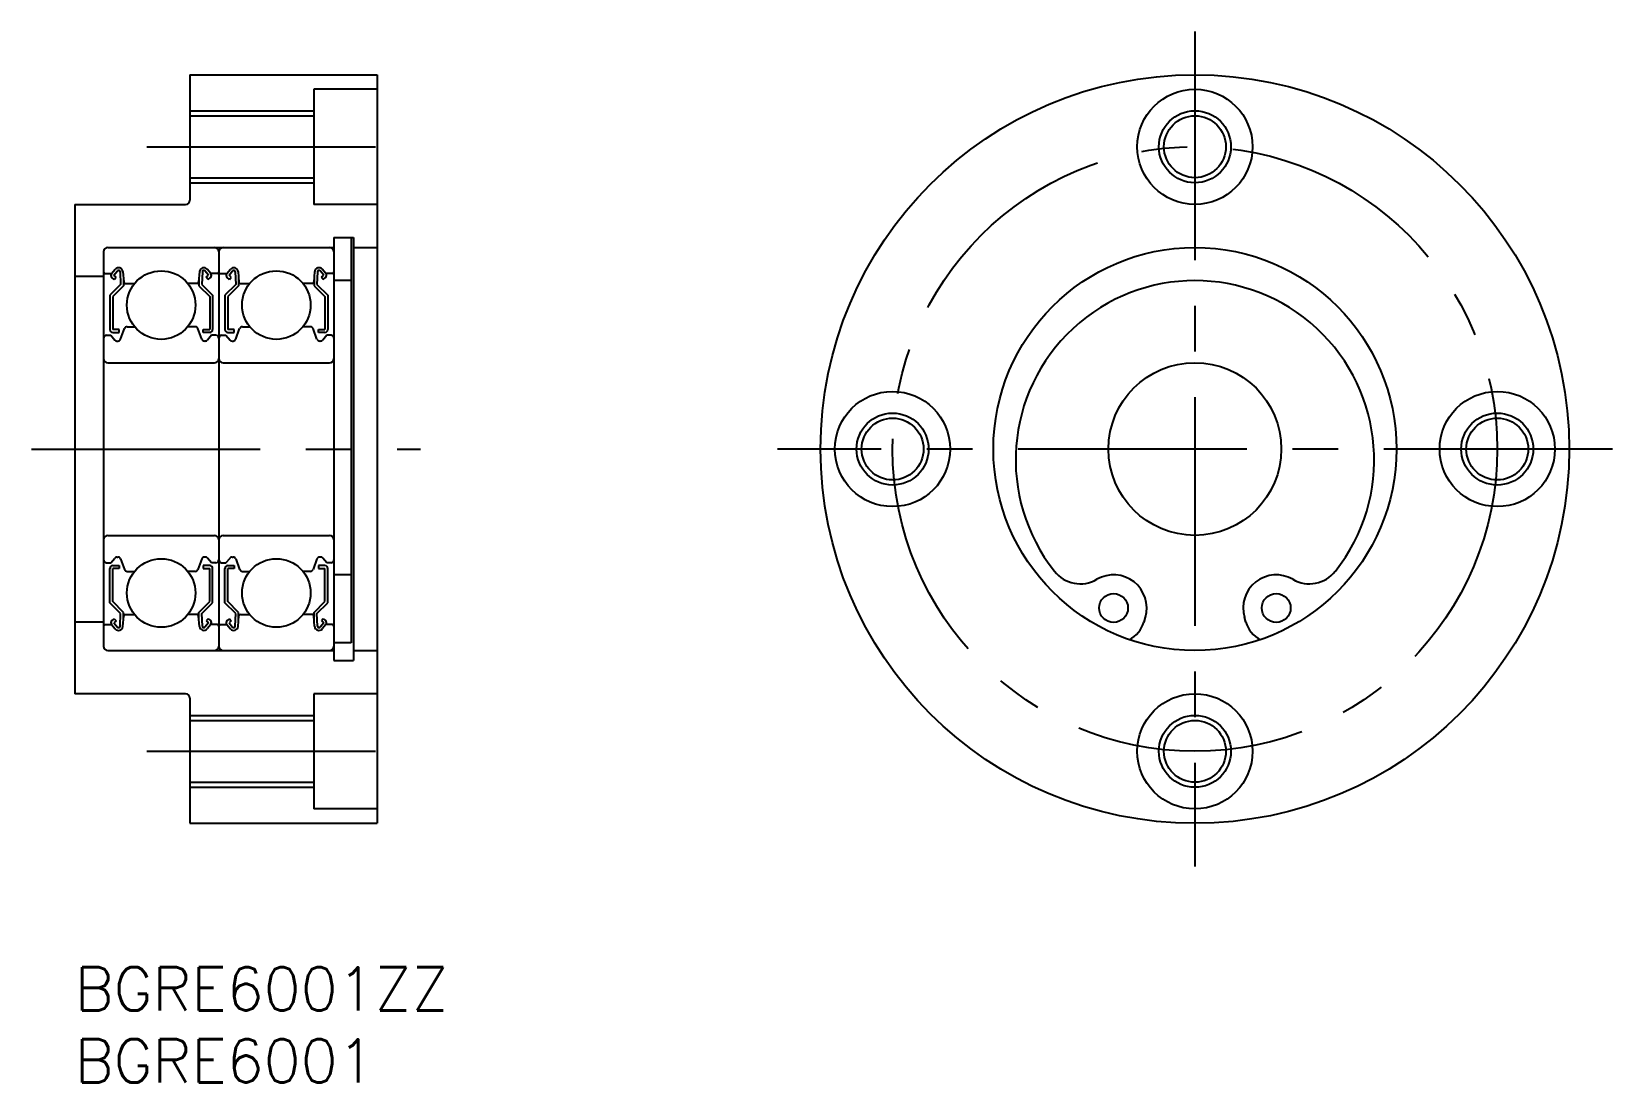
# Model space of a CAD drawing. Extents: x -3 to 107, y -8 to 65.
import ezdxf

# ---------------------------------------------------------------- set-up
doc = ezdxf.new("R2010")
doc.units = 0
doc.header["$LTSCALE"] = 0.5
doc.linetypes.add('CENTER', pattern=[50.8, 31.75, -6.35, 6.35, -6.35])
for name, color, linetype in [('MSM_CENTER', 1, 'CENTER'), ('MSM_CONTINUOUS', 7, 'CONTINUOUS'), ('MSM_NARROW', 5, 'CONTINUOUS'), ('MSM_PART_NUMBER', 7, 'CONTINUOUS')]:
    doc.layers.add(name, color=color, linetype=linetype)
doc.styles.get("Standard").update_dxf_attribs({"font": 'txt.shx', "height": 3, "bigfont": 'bigfont.shx'})

# ---------------------------------------------------------------- blocks, each defined once
blk = doc.blocks.new('*U10')
at = {"layer": 'MSM_PART_NUMBER'}
blk.add_text('BGRE6001ZZ', height=3, dxfattribs=at).set_placement((0, -3))
blk = doc.blocks.new('*U11')
at = {"layer": 'MSM_PART_NUMBER'}
blk.add_text('BGRE6001', height=3, dxfattribs=at).set_placement((0, -8))

msp = doc.modelspace()

# ---------------------------------------------------------------- linework, layer by layer
at = {"layer": 'MSM_CENTER'}
for p, q in [((77.8, 65), (77.8, 7)), ((5, 57), (24, 57)), ((-3, 36), (24, 36)), ((106.8, 36), (48.8, 36)), ((5, 15), (24, 15))]:
    msp.add_line(p, q, dxfattribs=at)
msp.add_circle((77.8, 36), 21, dxfattribs=at)
at = {"layer": 'MSM_CONTINUOUS'}
for p, q in [((8, 62), (21, 62)), ((8, 62), (8, 53.3)), ((21, 62), (21, 10)), ((16.6, 61), (16.6, 53)), ((21, 61), (16.6, 61)), ((8, 59.15), (16.6, 59.15)), ((8, 54.85), (16.6, 54.85)), ((0, 53), (0, 19)), ((0, 53), (7.7, 53)), ((21, 53), (16.6, 53)), ((18, 50.7), (18, 21.3)), ((18, 50.7), (19.35, 50.7)), ((19.2, 50.7), (19.2, 22.54)), ((19.35, 50.7), (19.35, 21.3)), ((2, 49.7), (2, 22.3)), ((2.3, 50), (18, 50)), ((10, 49.7), (10, 22.3)), ((19.35, 50), (21, 50)), ((2.56, 48.2), (2.81, 48.5)), ((2.71, 48.07), (2.96, 48.37)), ((3.34, 48.33), (3.4, 47.59)), ((8.66, 48.33), (8.6, 47.59)), ((9.29, 48.07), (9.04, 48.37)), ((9.44, 48.2), (9.19, 48.5)), ((10.56, 48.2), (10.81, 48.5)), ((10.71, 48.07), (10.96, 48.37)), ((11.34, 48.33), (11.4, 47.59)), ((16.66, 48.33), (16.6, 47.59)), ((17.29, 48.07), (17.04, 48.37)), ((17.44, 48.2), (17.19, 48.5)), ((0, 48), (2, 48)), ((2.1, 48.2), (2.56, 48.2)), ((3.18, 47.43), (2.43, 46.68)), ((2.74, 47.79), (2.58, 47.92)), ((3.38, 47.35), (2.63, 46.6)), ((2.87, 47.94), (2.71, 48.07)), ((2.74, 47.79), (2.87, 47.94)), ((3.14, 48.31), (3.18, 47.43)), ((3.38, 47.82), (3.38, 47.35)), ((3.5, 47.5), (4.15, 47.5)), ((8.5, 47.5), (7.85, 47.5)), ((8.62, 47.82), (8.62, 47.35)), ((8.62, 47.35), (9.37, 46.6)), ((8.86, 48.31), (8.82, 47.43)), ((8.82, 47.43), (9.57, 46.68)), ((9.13, 47.94), (9.29, 48.07)), ((9.26, 47.79), (9.13, 47.94)), ((9.26, 47.79), (9.42, 47.92)), ((9.9, 48.2), (9.44, 48.2)), ((10.1, 48.2), (10.56, 48.2)), ((11.18, 47.43), (10.43, 46.68)), ((10.74, 47.79), (10.58, 47.92)), ((11.38, 47.35), (10.63, 46.6)), ((10.87, 47.94), (10.71, 48.07)), ((10.74, 47.79), (10.87, 47.94)), ((11.14, 48.31), (11.18, 47.43)), ((11.38, 47.82), (11.38, 47.35)), ((11.5, 47.5), (12.15, 47.5)), ((16.5, 47.5), (15.85, 47.5)), ((16.62, 47.82), (16.62, 47.35)), ((16.62, 47.35), (17.37, 46.6)), ((16.86, 48.31), (16.82, 47.43)), ((16.82, 47.43), (17.57, 46.68)), ((17.13, 47.94), (17.29, 48.07)), ((17.26, 47.79), (17.13, 47.94)), ((17.26, 47.79), (17.42, 47.92)), ((17.9, 48.2), (17.44, 48.2)), ((19.2, 47.7, -0.7), (18, 47.7, -0.7)), ((2.43, 46.68), (2.43, 44.3)), ((2.63, 46.6), (2.63, 44.3)), ((9.37, 46.6), (9.37, 44.3)), ((9.57, 46.68), (9.57, 44.3)), ((10.43, 46.68), (10.43, 44.3)), ((10.63, 46.6), (10.63, 44.3)), ((17.37, 46.6), (17.37, 44.3)), ((17.57, 46.68), (17.57, 44.3)), ((3.08, 44.3), (2.63, 44.3)), ((2.63, 44.1), (3.08, 44.1)), ((3.08, 44.1), (3.08, 44.3)), ((3.18, 43.63), (3.45, 44.37)), ((3.64, 44.5), (4.15, 44.5)), ((8.36, 44.5), (7.85, 44.5)), ((8.82, 43.63), (8.55, 44.37)), ((8.92, 44.3), (9.37, 44.3)), ((8.92, 44.1), (8.92, 44.3)), ((9.37, 44.1), (8.92, 44.1)), ((11.08, 44.3), (10.63, 44.3)), ((10.63, 44.1), (11.08, 44.1)), ((11.08, 44.1), (11.08, 44.3)), ((11.18, 43.63), (11.45, 44.37)), ((11.64, 44.5), (12.15, 44.5)), ((16.36, 44.5), (15.85, 44.5)), ((16.82, 43.63), (16.55, 44.37)), ((16.92, 44.3), (17.37, 44.3)), ((16.92, 44.1), (16.92, 44.3)), ((17.37, 44.1), (16.92, 44.1)), ((2.2, 43.9), (2.5, 43.9)), ((2.5, 43.9), (2.78, 43.57)), ((2.93, 43.5), (2.99, 43.5)), ((9.07, 43.5), (9.01, 43.5)), ((9.5, 43.9), (9.22, 43.57)), ((9.8, 43.9), (9.5, 43.9)), ((10.2, 43.9), (10.5, 43.9)), ((10.5, 43.9), (10.78, 43.57)), ((10.93, 43.5), (10.99, 43.5)), ((17.07, 43.5), (17.01, 43.5)), ((17.5, 43.9), (17.22, 43.57)), ((17.8, 43.9), (17.5, 43.9)), ((2.3, 42), (9.7, 42)), ((10.3, 42), (17.7, 42)), ((2.3, 30), (9.7, 30)), ((10.3, 30), (17.7, 30)), ((2.2, 28.1), (2.5, 28.1)), ((2.43, 25.32), (2.43, 27.7)), ((2.5, 28.1), (2.78, 28.43)), ((2.63, 27.9), (3.08, 27.9)), ((2.63, 25.4), (2.63, 27.7)), ((3.08, 27.7), (2.63, 27.7)), ((2.93, 28.5), (2.99, 28.5)), ((3.08, 27.9), (3.08, 27.7)), ((3.18, 28.37), (3.45, 27.63)), ((3.64, 27.5), (4.15, 27.5)), ((8.36, 27.5), (7.85, 27.5)), ((8.82, 28.37), (8.55, 27.63)), ((9.37, 27.9), (8.92, 27.9)), ((8.92, 27.9), (8.92, 27.7)), ((8.92, 27.7), (9.37, 27.7)), ((9.07, 28.5), (9.01, 28.5)), ((9.5, 28.1), (9.22, 28.43)), ((9.37, 25.4), (9.37, 27.7)), ((9.8, 28.1), (9.5, 28.1)), ((9.57, 25.32), (9.57, 27.7)), ((10.2, 28.1), (10.5, 28.1)), ((10.43, 25.32), (10.43, 27.7)), ((10.5, 28.1), (10.78, 28.43)), ((10.63, 27.9), (11.08, 27.9)), ((10.63, 25.4), (10.63, 27.7)), ((11.08, 27.7), (10.63, 27.7)), ((10.93, 28.5), (10.99, 28.5)), ((11.08, 27.9), (11.08, 27.7)), ((11.18, 28.37), (11.45, 27.63)), ((11.64, 27.5), (12.15, 27.5)), ((16.36, 27.5), (15.85, 27.5)), ((16.82, 28.37), (16.55, 27.63)), ((17.37, 27.9), (16.92, 27.9)), ((16.92, 27.9), (16.92, 27.7)), ((16.92, 27.7), (17.37, 27.7)), ((17.07, 28.5), (17.01, 28.5)), ((17.5, 28.1), (17.22, 28.43)), ((17.37, 25.4), (17.37, 27.7)), ((17.8, 28.1), (17.5, 28.1)), ((17.57, 25.32), (17.57, 27.7)), ((19.2, 27.26, -0.7), (18, 27.26, -0.7)), ((3.18, 24.57), (2.43, 25.32)), ((3.38, 24.65), (2.63, 25.4)), ((8.62, 24.65), (9.37, 25.4)), ((8.82, 24.57), (9.57, 25.32)), ((11.18, 24.57), (10.43, 25.32)), ((11.38, 24.65), (10.63, 25.4)), ((16.62, 24.65), (17.37, 25.4)), ((16.82, 24.57), (17.57, 25.32)), ((2.74, 24.21), (2.58, 24.08)), ((2.74, 24.21), (2.87, 24.06)), ((3.14, 23.69), (3.18, 24.57)), ((3.34, 23.67), (3.4, 24.41)), ((3.38, 24.18), (3.38, 24.65)), ((3.5, 24.5), (4.15, 24.5)), ((8.5, 24.5), (7.85, 24.5)), ((8.66, 23.67), (8.6, 24.41)), ((8.62, 24.18), (8.62, 24.65)), ((8.86, 23.69), (8.82, 24.57)), ((9.26, 24.21), (9.13, 24.06)), ((9.26, 24.21), (9.42, 24.08)), ((10.74, 24.21), (10.58, 24.08)), ((10.74, 24.21), (10.87, 24.06)), ((11.14, 23.69), (11.18, 24.57)), ((11.34, 23.67), (11.4, 24.41)), ((11.38, 24.18), (11.38, 24.65)), ((11.5, 24.5), (12.15, 24.5)), ((16.5, 24.5), (15.85, 24.5)), ((16.66, 23.67), (16.6, 24.41)), ((16.62, 24.18), (16.62, 24.65)), ((16.86, 23.69), (16.82, 24.57)), ((17.26, 24.21), (17.13, 24.06)), ((17.26, 24.21), (17.42, 24.08)), ((74.35, 24.31), (74.25, 23.97)), ((81.34, 23.97), (81.24, 24.31)), ((0, 24), (2, 24)), ((2.1, 23.8), (2.56, 23.8)), ((2.56, 23.8), (2.81, 23.5)), ((2.87, 24.06), (2.71, 23.93)), ((2.71, 23.93), (2.96, 23.63)), ((9.29, 23.93), (9.04, 23.63)), ((9.13, 24.06), (9.29, 23.93)), ((9.44, 23.8), (9.19, 23.5)), ((9.9, 23.8), (9.44, 23.8)), ((10.1, 23.8), (10.56, 23.8)), ((10.56, 23.8), (10.81, 23.5)), ((10.87, 24.06), (10.71, 23.93)), ((10.71, 23.93), (10.96, 23.63)), ((17.29, 23.93), (17.04, 23.63)), ((17.13, 24.06), (17.29, 23.93)), ((17.44, 23.8), (17.19, 23.5)), ((17.9, 23.8), (17.44, 23.8)), ((2.3, 22), (18, 22)), ((19.2, 22.54, -0.7), (18, 22.54, -0.7)), ((19.35, 22), (21, 22)), ((18, 21.3), (19.35, 21.3)), ((7.7, 19), (0, 19)), ((8, 18.7), (8, 10)), ((16.6, 19), (16.6, 11)), ((21, 19), (16.6, 19)), ((8, 17.15), (16.6, 17.15)), ((8, 12.85), (16.6, 12.85)), ((21, 11), (16.6, 11)), ((8, 10), (21, 10))]:
    msp.add_line(p, q, dxfattribs=at)
for centre, radius in [((77.8, 36), 26), ((77.8, 57), 4), ((77.8, 57), 2.15), ((77.8, 36), 14), ((6, 46), 2.38), ((14, 46), 2.38), ((77.8, 36), 6), ((56.8, 36), 4), ((98.8, 36), 4), ((56.8, 36), 2.15), ((98.8, 36), 2.15), ((6, 26), 2.38), ((14, 26), 2.38), ((72.15, 24.96), 1), ((83.45, 24.96), 1), ((77.8, 15), 4), ((77.8, 15), 2.15)]:
    msp.add_circle(centre, radius, dxfattribs=at)
for centre, radius, start, end in [((7.7, 53.3), 0.3, 270, 0), ((2.3, 49.7), 0.3, 90, 180), ((9.7, 49.7), 0.3, 0, 90), ((10.3, 49.7), 0.3, 90, 180), ((17.7, 49.7), 0.3, 0, 90), ((3.04, 48.3), 0.3, 4.9968, 140.002), ((3.04, 48.31), 0.1, 2.8198, 140.0022), ((8.96, 48.3), 0.3, 39.998, 175.0032), ((8.96, 48.31), 0.1, 39.9978, 177.1802), ((11.04, 48.3), 0.3, 4.9968, 140.002), ((11.04, 48.31), 0.1, 2.8198, 140.0022), ((16.96, 48.3), 0.3, 39.998, 175.0032), ((16.96, 48.31), 0.1, 39.9978, 177.1802), ((2.1, 48.3), 0.1, 180, 270), ((2.71, 48.07), 0.2, 140.002, 230.0863), ((3.5, 47.6), 0.1, 184.9968, 269.9991), ((8.5, 47.6), 0.1, 270.0009, 355.0032), ((9.29, 48.07), 0.2, 309.9137, 39.998), ((9.9, 48.3), 0.1, 270, 0), ((10.1, 48.3), 0.1, 180, 270), ((10.71, 48.07), 0.2, 140.002, 230.0863), ((11.5, 47.6), 0.1, 184.9968, 269.9991), ((16.5, 47.6), 0.1, 270.0009, 355.0032), ((17.29, 48.07), 0.2, 309.9137, 39.998), ((17.9, 48.3), 0.1, 270, 360), ((77.8, 35.25), 12.45, 321.589, 218.411), ((2.63, 44.3), 0.2, 180, 270), ((3.64, 44.3), 0.2, 90, 159.9916), ((8.36, 44.3), 0.2, 20.0084, 90), ((9.37, 44.3), 0.2, 270, 0), ((10.63, 44.3), 0.2, 180, 270), ((11.64, 44.3), 0.2, 90, 159.9916), ((16.36, 44.3), 0.2, 20.0084, 90), ((17.37, 44.3), 0.2, 270, 0), ((2.2, 43.7), 0.2, 90, 180), ((2.93, 43.7), 0.2, 219.9952, 270), ((2.99, 43.7), 0.2, 270, 339.9916), ((9.01, 43.7), 0.2, 200.0084, 270), ((9.07, 43.7), 0.2, 270, 320.0048), ((9.8, 43.7), 0.2, 0, 90), ((10.2, 43.7), 0.2, 90, 180), ((10.93, 43.7), 0.2, 219.9952, 270), ((10.99, 43.7), 0.2, 270, 339.9916), ((17.01, 43.7), 0.2, 200.0084, 270), ((17.07, 43.7), 0.2, 270, 320.0048), ((17.8, 43.7), 0.2, 360, 90), ((2.3, 42.3), 0.3, 180, 270), ((9.7, 42.3), 0.3, 270, 0), ((10.3, 42.3), 0.3, 180, 270), ((17.7, 42.3), 0.3, 270, 0), ((2.3, 29.7), 0.3, 90, 180), ((9.7, 29.7), 0.3, 0, 90), ((10.3, 29.7), 0.3, 90, 180), ((17.7, 29.7), 0.3, 0, 90), ((2.2, 28.3), 0.2, 180, 270), ((2.63, 27.7), 0.2, 90, 180), ((2.93, 28.3), 0.2, 90, 140.0048), ((2.99, 28.3), 0.2, 20.0084, 90), ((3.64, 27.7), 0.2, 200.0084, 270), ((8.36, 27.7), 0.2, 270, 339.9916), ((9.01, 28.3), 0.2, 90, 159.9916), ((9.07, 28.3), 0.2, 39.9952, 90), ((9.37, 27.7), 0.2, 0, 90), ((9.8, 28.3), 0.2, 270, 0), ((10.2, 28.3), 0.2, 180, 270), ((10.63, 27.7), 0.2, 90, 180), ((10.93, 28.3), 0.2, 90, 140.0048), ((10.99, 28.3), 0.2, 20.0084, 90), ((11.64, 27.7), 0.2, 200.0084, 270), ((16.36, 27.7), 0.2, 270, 339.9916), ((17.01, 28.3), 0.2, 90, 159.9916), ((17.07, 28.3), 0.2, 39.9952, 90), ((17.37, 27.7), 0.2, 360, 90), ((17.8, 28.3), 0.2, 270, 360), ((69.84, 28.94), 2.3, 218.411, 300.0471), ((85.75, 28.94), 2.3, 239.9529, 321.589), ((72.15, 24.96), 2.3, 343.5829, 120.0471), ((83.45, 24.96), 2.3, 59.9529, 196.4171), ((3.5, 24.4), 0.1, 90.0009, 175.0032), ((8.5, 24.4), 0.1, 4.9968, 89.9991), ((11.5, 24.4), 0.1, 90.0009, 175.0032), ((16.5, 24.4), 0.1, 4.9968, 89.9991), ((2.1, 23.7), 0.1, 90, 180), ((2.71, 23.93), 0.2, 129.9137, 219.998), ((3.04, 23.7), 0.3, 219.998, 355.0032), ((3.04, 23.69), 0.1, 219.9978, 357.1802), ((8.96, 23.7), 0.3, 184.9968, 320.002), ((8.96, 23.69), 0.1, 182.8198, 320.0022), ((9.29, 23.93), 0.2, 320.002, 50.0863), ((9.9, 23.7), 0.1, 0, 90), ((10.1, 23.7), 0.1, 90, 180), ((10.71, 23.93), 0.2, 129.9137, 219.998), ((11.04, 23.7), 0.3, 219.998, 355.0032), ((11.04, 23.69), 0.1, 219.9978, 357.1802), ((16.96, 23.7), 0.3, 184.9968, 320.002), ((16.96, 23.69), 0.1, 182.8198, 320.0022), ((17.29, 23.93), 0.2, 320.002, 50.0863), ((17.9, 23.7), 0.1, 0, 90), ((72.33, 24.54), 2, 297.3274, 343.5829), ((83.26, 24.54), 2, 196.4171, 242.6726), ((2.3, 22.3), 0.3, 180, 270), ((9.7, 22.3), 0.3, 270, 0), ((10.3, 22.3), 0.3, 180, 270), ((17.7, 22.3), 0.3, 270, 0), ((7.7, 18.7), 0.3, 0, 90)]:
    msp.add_arc(centre, radius, start, end, dxfattribs=at)
at = {"layer": 'MSM_NARROW'}
for p, q in [((8, 59.5), (16.6, 59.5)), ((8, 54.5), (16.6, 54.5)), ((8, 17.5), (16.6, 17.5)), ((8, 12.5), (16.6, 12.5))]:
    msp.add_line(p, q, dxfattribs=at)
for centre in [(77.8, 57), (56.8, 36), (98.8, 36), (77.8, 15)]:
    msp.add_circle(centre, 2.5, dxfattribs=at)

# ---------------------------------------------------------------- block references
at = {"layer": 'MSM_CONTINUOUS'}
for name in ['*U10', '*U11']:
    msp.add_blockref(name, (0, 0), dxfattribs=at)

doc.saveas('drawing.dxf')
